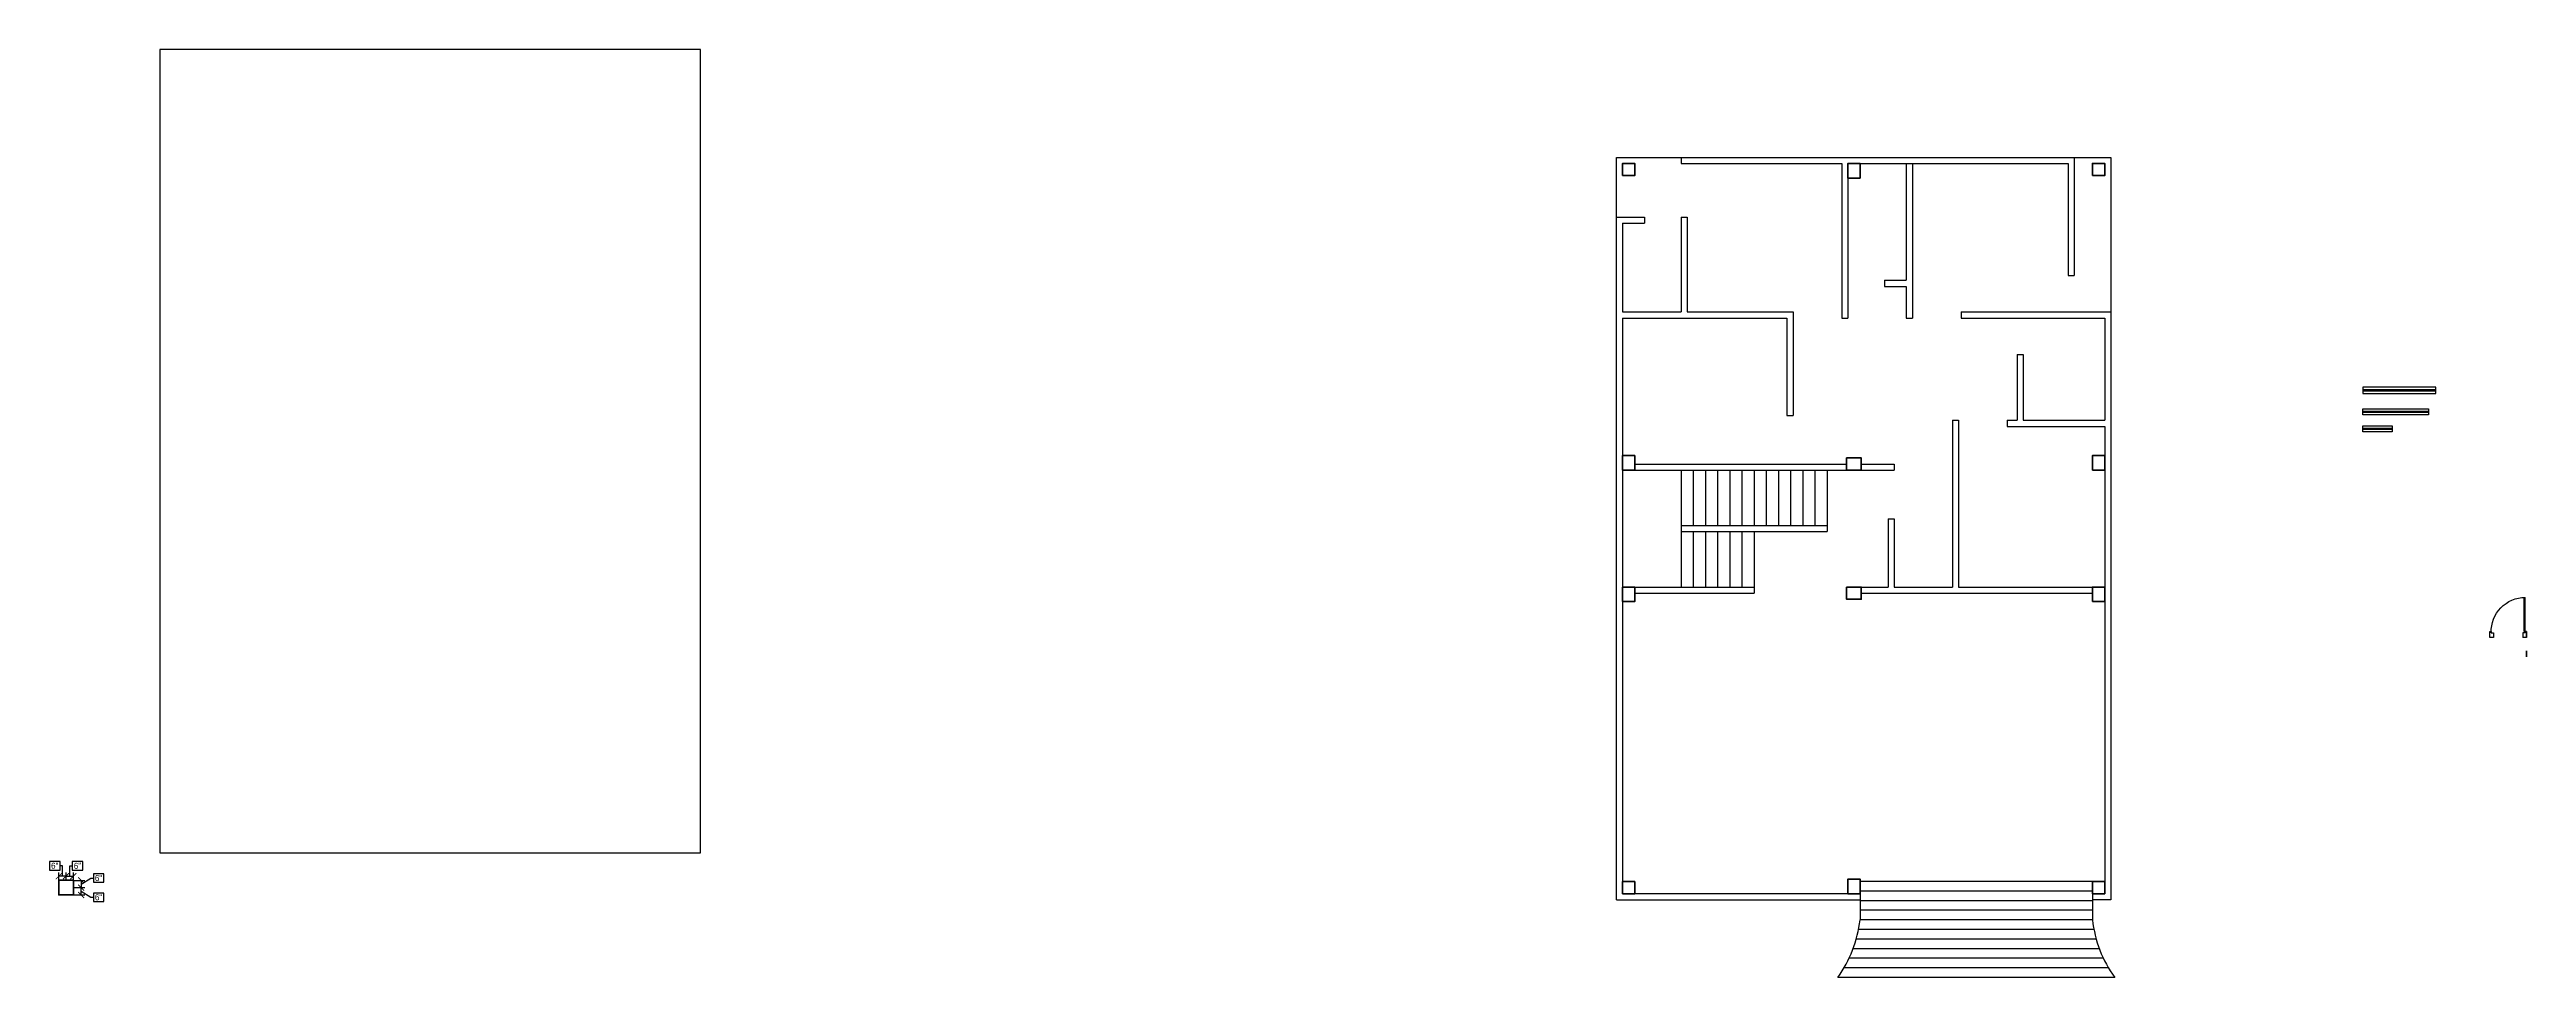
# Model space of a CAD drawing. Header units: inches. Extents: x -157 to 3877, y -52 to 711.
# Drawn here: x -157 to 1877, y -52 to 711 of the extents above; entities that cross this region are included whole.
import ezdxf

# ---------------------------------------------------------------- set-up
doc = ezdxf.new("R2010")
doc.units = ezdxf.units.IN
doc.header["$MEASUREMENT"] = 0
for name, color, linetype, lineweight in [('Column', 1, 'Continuous', 35), ('Door', 4, 'Continuous', 30), ('Stair', 5, 'Continuous', 30), ('Wall', 2, 'Continuous', 30), ('Window', 7, 'Continuous', 30)]:
    doc.layers.add(name, color=color, linetype=linetype, lineweight=lineweight)
doc.layers.add('Column text', color=7, linetype='Continuous')
doc.dimstyles.new('Dimention', dxfattribs={"dimtxt": 6, "dimasz": 5, "dimexe": 3, "dimexo": 0, "dimgap": -1, "dimtad": 0, "dimtih": 1, "dimtoh": 1, "dimdec": 3, "dimzin": 0, "dimdsep": 46, "dimlunit": 4, "dimtxsty": 'Standard', "dimblk": 'ARCHTICK', "dimcen": 0.09, "dimclrd": 256, "dimclre": 256, "dimadec": 0, "dimazin": 0, "dimtfac": 1, "dimtdec": 3, "dimtofl": 0, "dimtmove": 0, "dimatfit": 3, "dimfxl": 1, "dimtolj": 1, "dimtzin": 0, "dimlwd": -1, "dimlwe": -1, "dimarcsym": 0})

# ---------------------------------------------------------------- blocks, each defined once
blk = doc.blocks.new('_ArchTick')
at = {"color": 0, "linetype": 'ByBlock', "const_width": 0.15}
blk.add_lwpolyline([(-0.5, -0.5), (0.5, 0.5)], dxfattribs=at)
blk = doc.blocks.new('*D2')
at = {"layer": 'Column text', "ltscale": 20}
for p, q in [((-130.1, 43.4), (-138.8, 43.4)), ((-138.8, 43.4), (-138.8, 36.4)), ((-130.1, 36.4), (-130.1, 43.4)), ((-143.8, 28), (-143.8, 34.4)), ((-143.8, 31.4), (-137.8, 31.4)), ((-140.8, 31.4), (-140.8, 39.9)), ((-140.8, 39.9), (-138.8, 39.9)), ((-138.8, 36.4), (-130.1, 36.4)), ((-137.8, 28), (-137.8, 34.4))]:
    blk.add_line(p, q, dxfattribs=at)
at = {"layer": 'Defpoints', "color": 0, "ltscale": 20}
for p in [(-143.8, 28), (-137.8, 31.4), (-137.8, 28)]:
    blk.add_point(p, dxfattribs=at)
at = {"layer": 'Column text', "ltscale": 20, "xscale": 5, "yscale": 5, "zscale": 5, "rotation": 180}
blk.add_blockref('_ArchTick', (-143.8, 31.4), dxfattribs=at)
at = {"layer": 'Column text', "ltscale": 20, "xscale": 5, "yscale": 5, "zscale": 5}
blk.add_blockref('_ArchTick', (-137.8, 31.4), dxfattribs=at)
at = {"layer": 'Column text', "color": 0, "ltscale": 20, "insert": (-134.4, 39.9), "char_height": 5, "attachment_point": 5}
blk.add_mtext('\\A1;6"', dxfattribs=at)
blk = doc.blocks.new('*D3')
at = {"layer": 'Column text', "ltscale": 20}
for p, q in [((-137.8, 28), (-128.4, 28)), ((-137.8, 22), (-128.4, 22)), ((-131.4, 25), (-123.4, 29.9)), ((-131.4, 28), (-131.4, 22)), ((-123.4, 29.9), (-121.4, 29.9)), ((-112.7, 33.4), (-121.4, 33.4)), ((-121.4, 33.4), (-121.4, 26.4)), ((-121.4, 26.4), (-112.7, 26.4)), ((-112.7, 26.4), (-112.7, 33.4))]:
    blk.add_line(p, q, dxfattribs=at)
at = {"layer": 'Defpoints', "color": 0, "ltscale": 20}
for p in [(-137.8, 28), (-137.8, 22), (-131.4, 22)]:
    blk.add_point(p, dxfattribs=at)
at = {"layer": 'Column text', "ltscale": 20, "xscale": 5, "yscale": 5, "zscale": 5}
for p, rotation in [((-131.4, 28), 90), ((-131.4, 22), 270)]:
    blk.add_blockref('_ArchTick', p, dxfattribs=dict(at, rotation=rotation))
at = {"layer": 'Column text', "color": 0, "ltscale": 20, "insert": (-117.1, 29.9), "char_height": 5, "attachment_point": 5}
blk.add_mtext('\\A1;6"', dxfattribs=at)
blk = doc.blocks.new('*D4')
at = {"layer": 'Column text', "ltscale": 20}
for p, q in [((-148.7, 43.5), (-157.4, 43.5)), ((-157.4, 43.5), (-157.4, 36.5)), ((-148.7, 36.5), (-148.7, 43.5)), ((-157.4, 36.5), (-148.7, 36.5)), ((-149.8, 28), (-149.8, 34.4)), ((-143.8, 31.4), (-149.8, 31.4)), ((-146.7, 40), (-148.7, 40)), ((-146.8, 31.4), (-146.7, 40)), ((-143.8, 28), (-143.8, 34.4))]:
    blk.add_line(p, q, dxfattribs=at)
at = {"layer": 'Defpoints', "color": 0, "ltscale": 20}
for p in [(-149.8, 31.4), (-149.8, 28), (-143.8, 28)]:
    blk.add_point(p, dxfattribs=at)
at = {"layer": 'Column text', "ltscale": 20, "xscale": 5, "yscale": 5, "zscale": 5, "rotation": 180}
blk.add_blockref('_ArchTick', (-149.8, 31.4), dxfattribs=at)
at = {"layer": 'Column text', "ltscale": 20, "xscale": 5, "yscale": 5, "zscale": 5}
blk.add_blockref('_ArchTick', (-143.8, 31.4), dxfattribs=at)
at = {"layer": 'Column text', "color": 0, "ltscale": 20, "insert": (-153.1, 40), "char_height": 5, "attachment_point": 5}
blk.add_mtext('\\A1;6"', dxfattribs=at)
blk = doc.blocks.new('*D5')
at = {"layer": 'Column text', "ltscale": 20}
for p, q in [((-137.8, 22), (-128.4, 22)), ((-131.4, 16), (-131.4, 22)), ((-137.8, 16), (-128.4, 16)), ((-131.4, 19), (-123.4, 14.1)), ((-123.4, 14.1), (-121.4, 14.1)), ((-112.7, 17.6), (-121.4, 17.6)), ((-121.4, 17.6), (-121.4, 10.6)), ((-121.4, 10.6), (-112.7, 10.6)), ((-112.7, 10.6), (-112.7, 17.6))]:
    blk.add_line(p, q, dxfattribs=at)
at = {"layer": 'Defpoints', "color": 0, "ltscale": 20}
for p in [(-137.8, 22), (-131.4, 22), (-137.8, 16)]:
    blk.add_point(p, dxfattribs=at)
at = {"layer": 'Column text', "ltscale": 20, "xscale": 5, "yscale": 5, "zscale": 5}
for p, rotation in [((-131.4, 22), 90), ((-131.4, 16), 270)]:
    blk.add_blockref('_ArchTick', p, dxfattribs=dict(at, rotation=rotation))
at = {"layer": 'Column text', "color": 0, "ltscale": 20, "insert": (-117.1, 14.1), "char_height": 5, "attachment_point": 5}
blk.add_mtext('\\A1;6"', dxfattribs=at)
blk = doc.blocks.new('bwindow')
at = {"layer": 'Window'}
for p, q in [((1803.1, 433.1), (1743.1, 433.1)), ((1743.1, 433.1), (1743.1, 428.1)), ((1803.1, 431.1), (1743.1, 431.1)), ((1743.1, 430.1), (1803.1, 430.1)), ((1743.1, 428.1), (1803.1, 428.1)), ((1803.1, 428.1), (1803.1, 433.1))]:
    blk.add_line(p, q, dxfattribs=at)
blk = doc.blocks.new('mid window')
at = {"layer": 'Window'}
for p, q in [((1743.1, 415.5), (1797.1, 415.5)), ((1743.1, 410.5), (1743.1, 415.5)), ((1743.1, 413.5), (1797.1, 413.5)), ((1797.1, 412.5), (1743.1, 412.5)), ((1797.1, 410.5), (1743.1, 410.5)), ((1797.1, 415.5), (1797.1, 410.5))]:
    blk.add_line(p, q, dxfattribs=at)
blk = doc.blocks.new('s.window')
at = {"layer": 'Window'}
for p, q in [((1743.1, 401.4), (1767.1, 401.4)), ((1743.1, 396.4), (1743.1, 401.4)), ((1743.1, 399.4), (1767.1, 399.4)), ((1767.1, 398.4), (1743.1, 398.4)), ((1767.1, 396.4), (1743.1, 396.4)), ((1767.1, 401.4), (1767.1, 396.4))]:
    blk.add_line(p, q, dxfattribs=at)
blk = doc.blocks.new('S.door')
at = {"layer": 'Door'}
for p, q in [((1882.8, 232.5), (1882.8, 260.5)), ((1883.8, 232.5), (1883.8, 260.5)), ((1881.8, 227.5), (1881.8, 232.5)), ((1881.8, 232.5), (1883.8, 232.5)), ((1881.8, 227.5), (1884.8, 227.5)), ((1882.8, 232.5), (1882.8, 231.5)), ((1882.8, 231.5), (1884.8, 231.5)), ((1884.8, 231.5), (1884.8, 227.5)), ((1910.8, 231.5), (1908.8, 231.5)), ((1908.8, 231.5), (1908.8, 227.5)), ((1908.8, 227.5), (1911.8, 227.5)), ((1911.8, 232.5), (1910.8, 232.5)), ((1910.8, 232.5), (1910.8, 231.5)), ((1911.8, 227.5), (1911.8, 232.5))]:
    blk.add_line(p, q, dxfattribs=at)
blk.add_arc((1882.8, 232.5), 28, 357.9533, 90, dxfattribs=at)

msp = doc.modelspace()

# ---------------------------------------------------------------- linework, layer by layer
msp.add_lwpolyline([(-66.6705, 50.611), (377.3295, 50.611), (377.3295, 710.611), (-66.6705, 710.611)], close=True)
at = {"layer": 'Column', "extrusion": (-1, 5.36344e-14, 0)}
for p, q in [((1877.4964, 232.4937, 89), (1877.4964, 232.4937, 88)), ((1877.4964, 232.4937, 88), (1877.4964, 231.4937, 88)), ((1877.4964, 231.4937, 88), (1877.4964, 231.4937, 86))]:
    msp.add_line(p, q, dxfattribs=at)
at = {"layer": 'Column', "extrusion": (-1, -5.36344e-14, 0)}
for p, q in [((1877.4964, 211.614, 88), (1877.4964, 212.614, 88)), ((1877.4964, 212.614, 88), (1877.4964, 212.614, 86)), ((1877.4964, 211.614, 89), (1877.4964, 211.614, 88))]:
    msp.add_line(p, q, dxfattribs=at)
at = {"layer": 'Column'}
for points in [[(1134.9792, 607.016), (1144.9792, 607.016), (1144.9792, 617.016), (1134.9792, 617.016)], [(1319.9792, 605.016), (1329.9792, 605.016), (1329.9792, 617.016), (1319.9792, 617.016)], [(1520.9792, 607.016), (1530.9792, 607.016), (1530.9792, 617.016), (1520.9792, 617.016)], [(1134.9792, 365.016), (1144.9792, 365.016), (1144.9792, 377.016), (1134.9792, 377.016)], [(1318.9792, 375.016), (1318.9792, 365.016), (1330.9792, 365.016), (1330.9792, 375.016)], [(1520.9792, 365.016), (1530.9792, 365.016), (1530.9792, 377.016), (1520.9792, 377.016)], [(1134.9792, 257.016), (1144.9792, 257.016), (1144.9792, 269.016), (1134.9792, 269.016)], [(1318.9792, 269.016), (1318.9792, 259.016), (1330.9792, 259.016), (1330.9792, 269.016)], [(1520.9792, 257.016), (1530.9792, 257.016), (1530.9792, 269.016), (1520.9792, 269.016)], [(-149.7691, 28.0462), (-137.7691, 28.0462), (-137.7691, 16.0462), (-149.7691, 16.0462)], [(1134.9792, 17.016), (1144.9792, 17.016), (1144.9792, 27.016), (1134.9792, 27.016)], [(1319.9792, 17.016), (1329.9792, 17.016), (1329.9792, 29.016), (1319.9792, 29.016)], [(1520.9792, 17.016), (1530.9792, 17.016), (1530.9792, 27.016), (1520.9792, 27.016)]]:
    msp.add_lwpolyline(points, close=True, dxfattribs=at)
at = {"layer": 'Door'}
for p, q in [((1877.4964, 227.4937, 86), (1877.4964, 232.4937, 86)), ((1877.4964, 216.614, 86), (1877.4964, 211.614, 86))]:
    msp.add_line(p, q, dxfattribs=at)
at = {"layer": 'Door', "extrusion": (-1, 5.36344e-14, 0)}
for p, q in [((1877.4964, 227.4937, 89), (1877.4964, 232.4937, 89)), ((1877.4964, 231.4937, 86), (1877.4964, 227.4937, 86)), ((1877.4964, 227.4937, 86), (1877.4964, 227.4937, 89))]:
    msp.add_line(p, q, dxfattribs=at)
at = {"layer": 'Door', "extrusion": (-1, -5.36344e-14, 0)}
for p, q in [((1877.4964, 216.614, 86), (1877.4964, 216.614, 89)), ((1877.4964, 216.614, 89), (1877.4964, 211.614, 89)), ((1877.4964, 212.614, 86), (1877.4964, 216.614, 86))]:
    msp.add_line(p, q, dxfattribs=at)
at = {"layer": 'Stair'}
for p, q in [((1182.9792, 365.016), (1182.9792, 269.016)), ((1192.9792, 365.016), (1192.9792, 319.516)), ((1202.9792, 365.016), (1202.9792, 319.516)), ((1212.9792, 365.016), (1212.9792, 319.516)), ((1222.9792, 365.016), (1222.9792, 319.516)), ((1232.9792, 365.016), (1232.9792, 319.516)), ((1242.9792, 365.016), (1242.9792, 319.516)), ((1252.9792, 365.016), (1252.9792, 319.516)), ((1262.9792, 365.016), (1262.9792, 319.516)), ((1272.9792, 365.016), (1272.9792, 319.516)), ((1282.9792, 365.016), (1282.9792, 319.516)), ((1292.9792, 365.016), (1292.9792, 319.516)), ((1302.9792, 365.016), (1302.9792, 314.516)), ((1182.9792, 319.516), (1302.9792, 319.516)), ((1182.9792, 314.516), (1302.9792, 314.516)), ((1192.9792, 314.516), (1192.9792, 269.016)), ((1202.9792, 314.516), (1202.9792, 269.016)), ((1212.9792, 314.516), (1212.9792, 269.016)), ((1222.9792, 314.516), (1222.9792, 269.016)), ((1232.9792, 314.516), (1232.9792, 269.016)), ((1242.9792, 314.516), (1242.9792, 264.016))]:
    msp.add_line(p, q, dxfattribs=at)
at = {"layer": 'Wall'}
for p, q in [((1129.9792, 12.016), (1129.9792, 622.016)), ((1129.9792, 622.016), (1535.9792, 622.016)), ((1182.9792, 622.016), (1182.9792, 617.016)), ((1182.9792, 617.016), (1314.9792, 617.016)), ((1314.9792, 617.016), (1314.9792, 490.016)), ((1329.9792, 617.016), (1500.9792, 617.016)), ((1367.9792, 617.016), (1367.9792, 521.016)), ((1372.9792, 617.016), (1372.9792, 490.016)), ((1500.9792, 617.016), (1500.9792, 525.016)), ((1505.9792, 622.016), (1505.9792, 525.016)), ((1535.9792, 622.016), (1535.9792, 12.016)), ((1319.9792, 605.016), (1319.9792, 490.016)), ((1129.9792, 573.016), (1152.9792, 573.016)), ((1152.9792, 573.016), (1152.9792, 568.016)), ((1182.9792, 573.016), (1182.9792, 495.016)), ((1182.9792, 573.016), (1187.9792, 573.016)), ((1187.9792, 573.016), (1187.9792, 495.016)), ((1134.9792, 568.016), (1152.9792, 568.016)), ((1134.9792, 568.016), (1134.9792, 495.016)), ((1349.9792, 521.016), (1367.9792, 521.016)), ((1349.9792, 521.016), (1349.9792, 516.016)), ((1349.9792, 516.016), (1367.9792, 516.016)), ((1367.9792, 516.016), (1367.9792, 490.016)), ((1500.9792, 525.016), (1505.9792, 525.016)), ((1134.9792, 495.016), (1182.9792, 495.016)), ((1134.9792, 490.016), (1269.9792, 490.016)), ((1134.9792, 490.016), (1134.9792, 377.016)), ((1187.9792, 495.016), (1274.9792, 495.016)), ((1269.9792, 490.016), (1269.9792, 410.016)), ((1274.9792, 495.016), (1274.9792, 410.016)), ((1314.9792, 490.016), (1319.9792, 490.016)), ((1367.9792, 490.016), (1372.9792, 490.016)), ((1412.9792, 495.016), (1535.9792, 495.016)), ((1412.9792, 495.016), (1412.9792, 490.016)), ((1412.9792, 490.016), (1530.9792, 490.016)), ((1530.9792, 490.016), (1530.9792, 406.016)), ((1458.9792, 460.016), (1458.9792, 406.016)), ((1458.9792, 460.016), (1463.9792, 460.016)), ((1463.9792, 460.016), (1463.9792, 406.016)), ((1269.9792, 410.016), (1274.9792, 410.016)), ((1405.9792, 406.016), (1410.9792, 406.016)), ((1405.9792, 406.016), (1405.9792, 269.016)), ((1410.9792, 406.016), (1410.9792, 269.016)), ((1450.9792, 406.016), (1450.9792, 401.016)), ((1450.9792, 406.016), (1458.9792, 406.016)), ((1450.9792, 401.016), (1530.9792, 401.016)), ((1463.9792, 406.016), (1530.9792, 406.016)), ((1530.9792, 401.016), (1530.9792, 377.016)), ((1144.9792, 370.016), (1318.9792, 370.016)), ((1330.9792, 370.016), (1357.9792, 370.016)), ((1357.9792, 370.016), (1357.9792, 365.016)), ((1134.9792, 365.016), (1134.9792, 269.016)), ((1144.9792, 365.016), (1318.9792, 365.016)), ((1330.9792, 365.016), (1357.9792, 365.016)), ((1530.9792, 365.016), (1530.9792, 269.016)), ((1352.9792, 325.016), (1352.9792, 269.016)), ((1352.9792, 325.016), (1357.9792, 325.016)), ((1357.9792, 325.016), (1357.9792, 269.016)), ((1144.9792, 269.016), (1242.9792, 269.016)), ((1330.9792, 269.016), (1352.9792, 269.016)), ((1357.9792, 269.016), (1405.9792, 269.016)), ((1410.9792, 269.016), (1520.9792, 269.016)), ((1134.9792, 257.016), (1134.9792, 27.016)), ((1144.9792, 264.016), (1242.9792, 264.016)), ((1330.9792, 264.016), (1520.9792, 264.016)), ((1530.9792, 257.016), (1530.9792, 27.016)), ((1520.9792, 27.016), (1329.9792, 27.016)), ((1329.9792, 27.016), (1329.9792, -4.5045)), ((1520.9792, 27.016), (1520.9792, -4.5045)), ((1520.9792, 27.016), (1520.9792, -4.5045)), ((1129.9792, 12.016), (1329.9792, 12.016)), ((1319.9792, 17.016), (1144.9792, 17.016)), ((1520.9792, 19.1358), (1329.9792, 19.1358)), ((1520.9792, 11.2557), (1329.9792, 11.2557)), ((1520.9792, 3.3756), (1329.9792, 3.3756)), ((1535.9792, 12.016), (1520.9792, 12.016)), ((1524.0157, -20.2648), (1326.9427, -20.2648)), ((1522.1652, -12.3847), (1328.7932, -12.3847)), ((1520.9792, -4.5045), (1329.9792, -4.5045)), ((1529.8902, -36.025), (1321.0683, -36.025)), ((1526.5706, -28.1449), (1324.3878, -28.1449)), ((1539.225, -51.7853), (1311.7334, -51.7853)), ((1534.0638, -43.9052), (1316.8946, -43.9052))]:
    msp.add_line(p, q, dxfattribs=at)
for centre, start, end in [((1231.7133, 6.2557), 324.045457, 353.7509278), ((1619.2451, 6.2557), 186.2490722, 215.954543)]:
    msp.add_arc(centre, 98.8532, start, end, dxfattribs=at)

# ---------------------------------------------------------------- block references
at = {"layer": 'Door'}
for name in ['bwindow', 'mid window', 's.window']:
    msp.add_blockref(name, (0, 0), dxfattribs=at)
at = {"layer": 'Door', "xscale": -1}
msp.add_blockref('S.door', (3759.3305, 0), dxfattribs=at)

# ---------------------------------------------------------------- dimensions: what is measured, and where the dimension line sits
at = {"layer": 'Column text', "ltscale": 20}
for base, p1, p2, angle, picture, middle in [((-149.7691, 31.4207), (-143.7691, 28.0462), (-149.7691, 28.0462), 180, '*D4', (-149.7195, 40.0251)), ((-131.449, 22.0462), (-137.7691, 28.0462), (-137.7691, 22.0462), 90, '*D3', (-120.4112, 29.9484)), ((-131.449, 22.0462), (-137.7691, 16.0462), (-137.7691, 22.0462), 270, '*D5', (-120.4112, 14.144))]:
    dim = msp.add_linear_dim(base=base, p1=p1, p2=p2, angle=angle, dimstyle='Dimention', override={"dimtxt": 5, "dimtmove": 1}, dxfattribs=at)
    dim.commit()
    dim.dimension.update_dxf_attribs({"geometry": picture, "text_midpoint": middle, "dimtype": 160})
dim = msp.add_linear_dim(base=(-137.7691, 31.4207), p1=(-143.7691, 28.0462), p2=(-137.7691, 28.0462), dimstyle='Dimention', override={"dimtxt": 5, "dimtmove": 1}, dxfattribs=at)
dim.commit()
dim.dimension.update_dxf_attribs({"geometry": '*D2', "text_midpoint": (-137.7691, 39.9207)})

doc.saveas('drawing.dxf')
